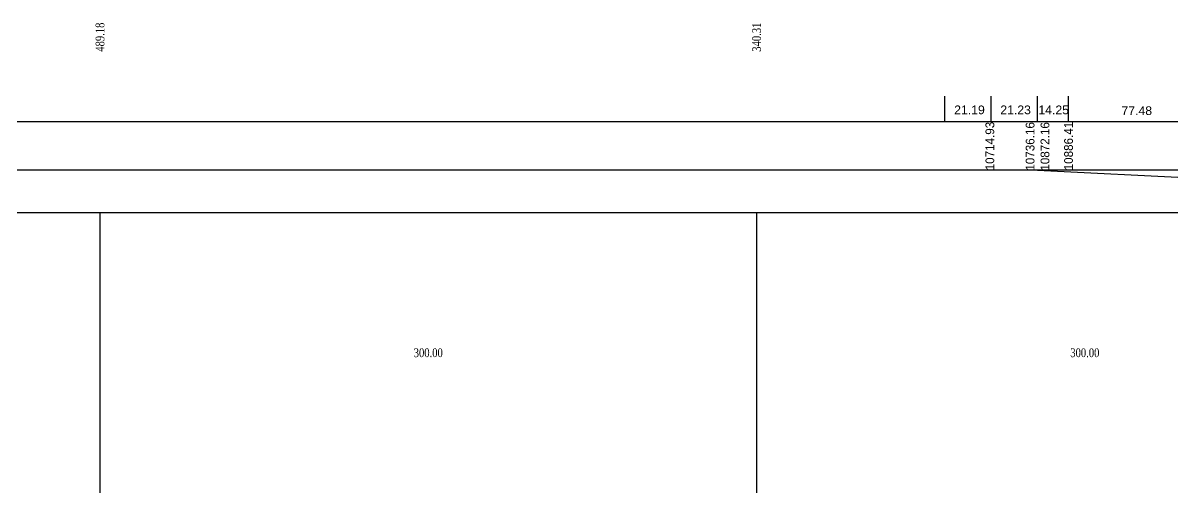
# Model space of a CAD drawing. Header units: inches. Extents: x 444671 to 463716, y 1783086 to 1794968.
# Drawn here: x 456937 to 457462, y 1786750 to 1786965 of the extents above; entities that cross this region are included whole.
import ezdxf
from ezdxf.enums import TextEntityAlignment as Align

# ---------------------------------------------------------------- set-up
doc = ezdxf.new("R2010")
doc.units = ezdxf.units.IN
doc.header["$MEASUREMENT"] = 0
doc.layers.add('Khung_bang', color=140, linetype='Continuous')
doc.layers.add('Text', color=3, linetype='Continuous')
doc.styles.add('VNARIAL', font='')
doc.styles.add('Vntimeshx', font='vntime.shx', dxfattribs={"width": 0.8, "bigfont": 'vn1.shx'})
doc.styles.get('VNARIAL').set_extended_font_data('.VnArial')

msp = doc.modelspace()

# ---------------------------------------------------------------- linework, layer by layer
at = {"layer": 'Khung_bang', "ltscale": 29}
for p, q in [((457379.6861, 1786919.6944), (457379.6861, 1786931.414)), ((457400.8161, 1786919.6944), (457400.8161, 1786931.414)), ((457415.0661, 1786919.6944), (457415.0661, 1786931.414)), ((458289.9137, 1786919.6944), (456281.0202, 1786919.6944)), ((458289.9137, 1786919.6944), (456313.2077, 1786919.6944)), ((458289.9137, 1786897.6944), (456281.0202, 1786897.6944))]:
    msp.add_line(p, q, dxfattribs=at)
at = {"layer": 'Khung_bang', "linetype": 'ByBlock'}
for p, q in [((456972.4938, 1786878.3548), (456972.4938, 1786750.3548)), ((457272.4938, 1786878.3548), (457272.4938, 1786750.3548))]:
    msp.add_line(p, q, dxfattribs=at)
at = {"layer": 'Khung_bang', "ltscale": 29}
msp.add_lwpolyline([(457358.3845, 1786931.414), (457358.3845, 1786919.6944)], dxfattribs=at)
at = {"layer": 'Khung_bang', "linetype": 'ByBlock'}
msp.add_lwpolyline([(446139.7357, 1786878.3548), (458289.9137, 1786878.3548)], dxfattribs=at)
at = {"layer": 'Text', "color": 3}
msp.add_line((457400.8161, 1786897.7101), (457634.9077, 1786885.6944), dxfattribs=at)

# ---------------------------------------------------------------- texts
at = {"layer": 'Text', "linetype": 'ByBlock'}
for s, style, width, p in [('489.18', 'Vntimeshx', 0.8, (456972.4938, 1786958.3548)), ('340.31', 'Vntimeshx', 0.8, (457272.4938, 1786958.3548)), ('10714.93', 'VNARIAL', 0.95, (457379.093, 1786908.6658)), ('10736.16', 'VNARIAL', 0.95, (457397.4686, 1786908.5116)), ('10872.16', 'VNARIAL', 0.95, (457404.2677, 1786908.5116)), ('10886.41', 'VNARIAL', 0.95, (457415.038, 1786908.6658))]:
    msp.add_text(s, height=4, rotation=90, dxfattribs=dict(at, style=style, width=width)).set_placement(p, align=Align.MIDDLE_CENTER)
at = {"layer": 'Text', "linetype": 'ByBlock', "style": 'VNARIAL'}
for s, p in [('21.19', (457369.7851, 1786925.1774)), ('21.23', (457390.8496, 1786925.1774)), ('14.25', (457408.2568, 1786925.1774)), ('77.48', (457446.2226, 1786924.8135))]:
    msp.add_text(s, height=4, dxfattribs=at).set_placement(p, align=Align.MIDDLE_CENTER)
at = {"layer": 'Text', "linetype": 'ByBlock', "style": 'Vntimeshx', "width": 0.8}
for p in [(457122.4938, 1786814.3548), (457422.4938, 1786814.3548)]:
    msp.add_text('300.00', height=4, dxfattribs=at).set_placement(p, align=Align.MIDDLE_CENTER)

doc.saveas('drawing.dxf')
